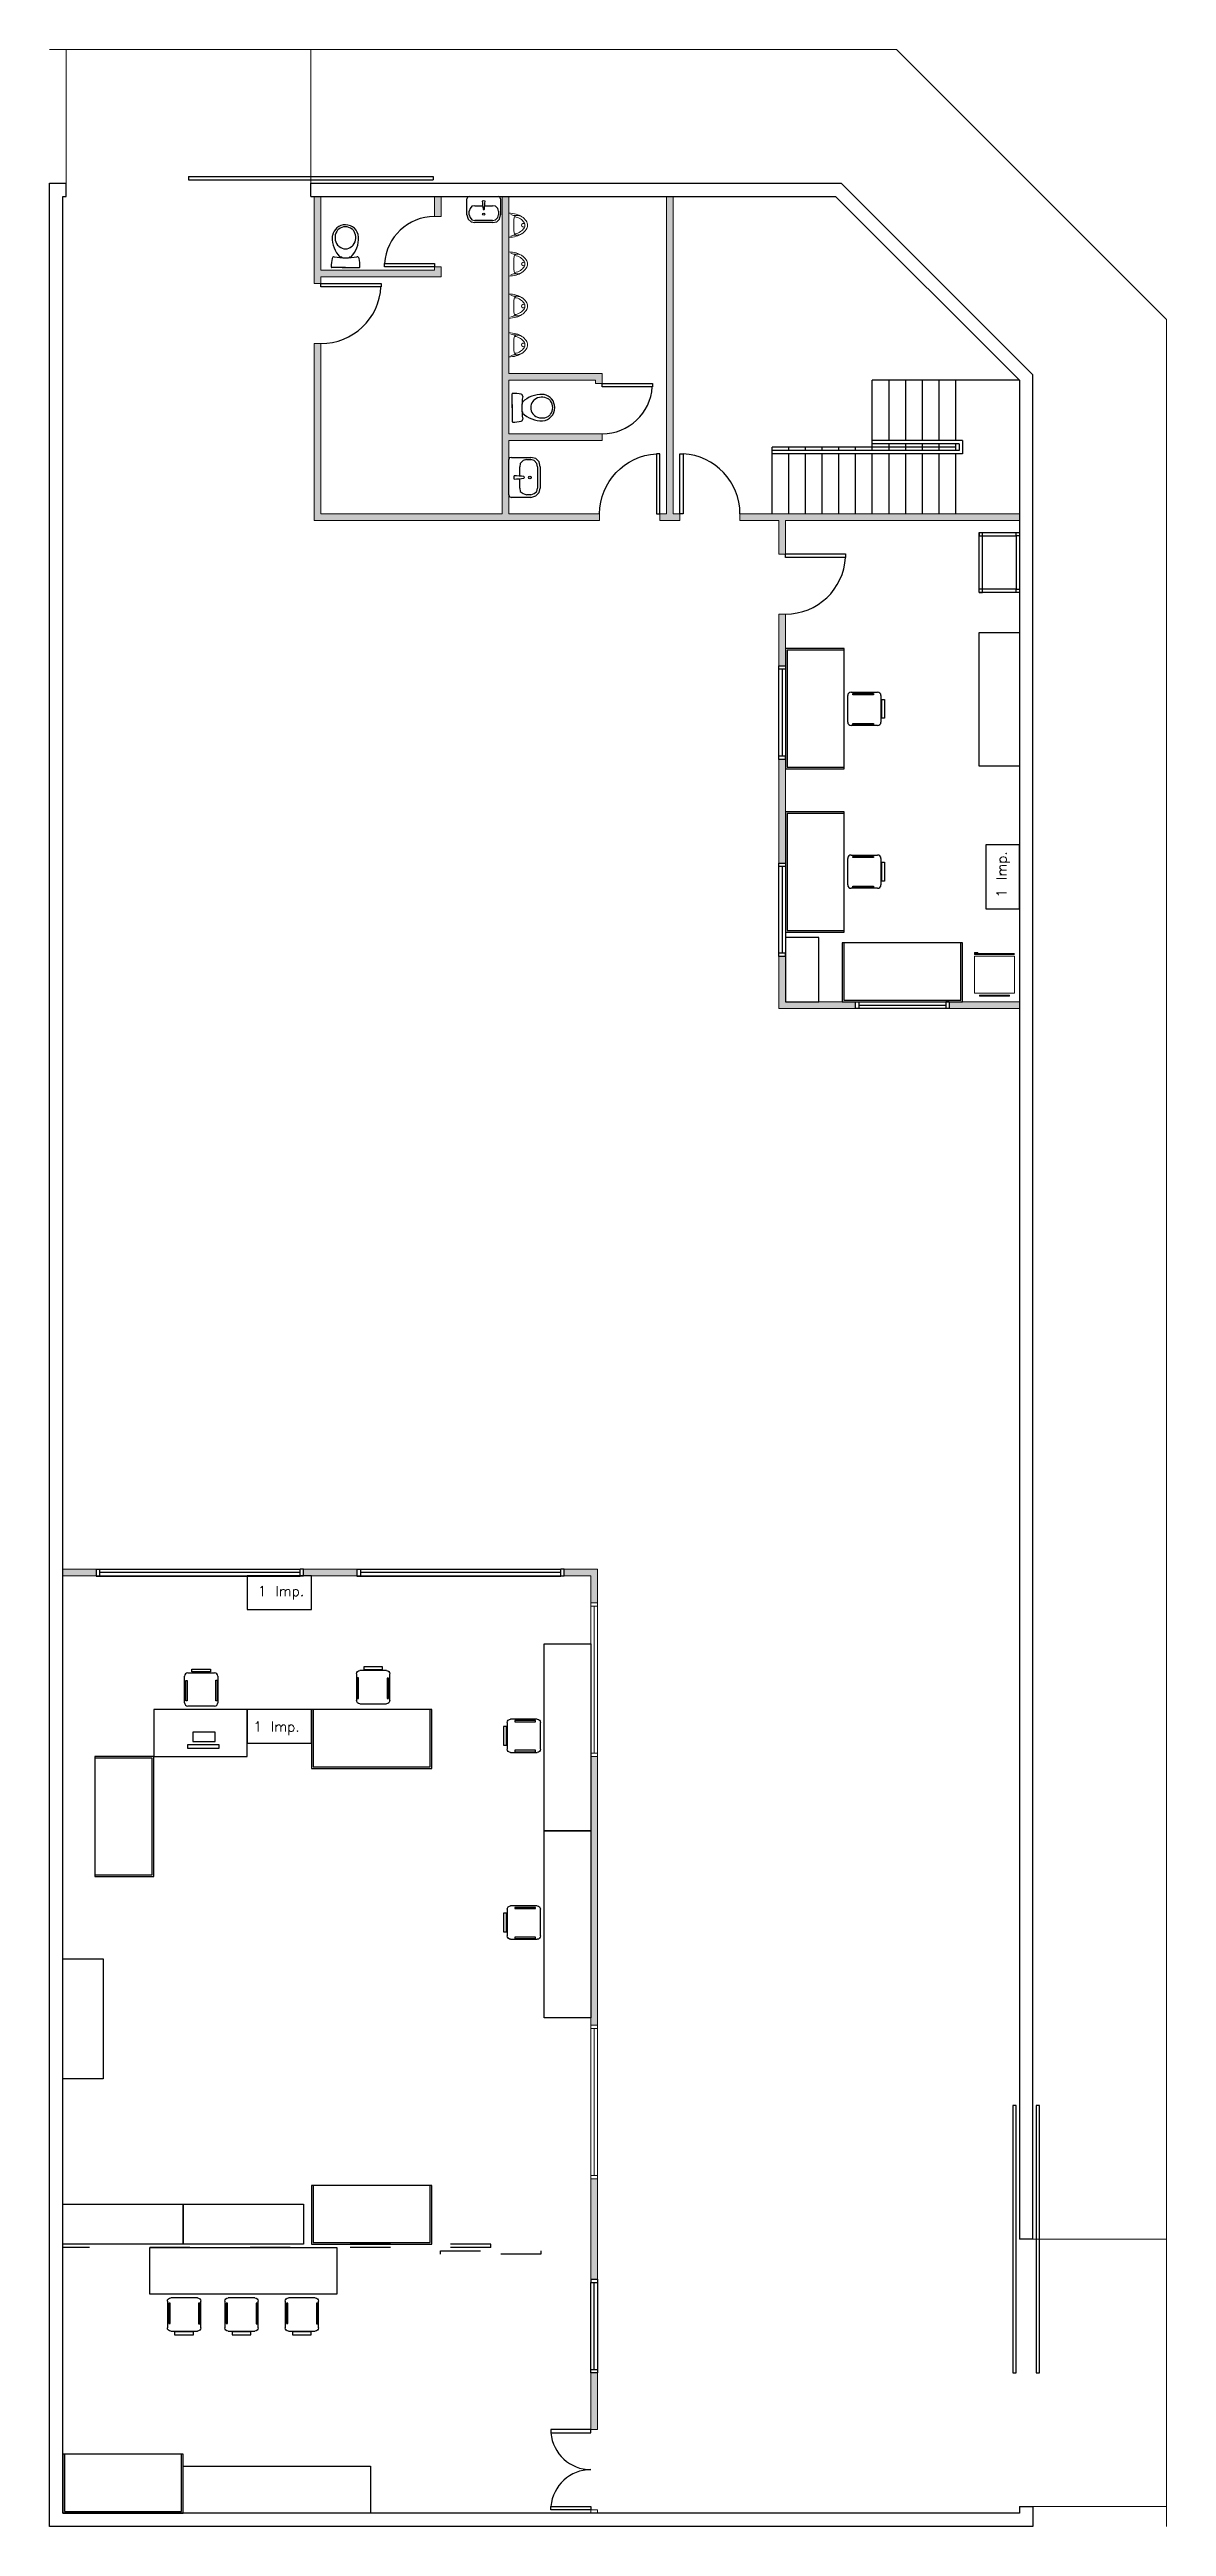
# Model space of a CAD drawing. Header units: millimetres. Extents: x 125.5 to 142.2, y 89.3 to 126.4.
import ezdxf

# ---------------------------------------------------------------- set-up
doc = ezdxf.new("R2010")
doc.units = ezdxf.units.MM
for name, pattern in [('ACAD_ISO02W100', [15, 12, -3]), ('ACAD_ISO03W100', [30, 12, -18]), ('CENTER2', [28.575, 19.05, -3.175, 3.175, -3.175])]:
    doc.linetypes.add(name, pattern=pattern)
for name, color, linetype, lineweight in [('000 - DURLOCK', 30, 'Continuous', 15), ('000 - EXISTENTE', 252, 'Continuous', 20), ('000 - MUROS', 1, 'Continuous', 25)]:
    doc.layers.add(name, color=color, linetype=linetype, lineweight=lineweight)
for name, color, linetype in [('000 - EQUIPAMIENTO', 252, 'Continuous'), ('000 - ESCALERA', 252, 'ACAD_ISO02W100'), ('000 - HATCH DURLOCK', 252, 'ACAD_ISO03W100'), ('000 - PUERTAS', 252, 'ACAD_ISO03W100'), ('000 - REJA', 3, 'ACAD_ISO03W100'), ('000 - SANITARIOS - EXISTENTE', 254, 'CENTER2'), ('000 - VENTANA 130', 3, 'ACAD_ISO03W100'), ('X-REF 12 06 13$0$SANITARIOS', 8, 'Continuous')]:
    doc.layers.add(name, color=color, linetype=linetype)
doc.styles.get("Standard").update_dxf_attribs({"font": 'txt.shx'})
pattern_1 = [(270, (1856.307325, -2592.823066), (0.0412444597, -0.0714375), [0.047625, -0.09525]), (30, (1856.307325, -2592.823066), (0.04124445995, 0.07143749984), [0.047625, -0.09525]), (330, (1856.307325, -2592.823066), (0.0824889196, -1.6e-10), [-0.09525, 0.047625])]

# ---------------------------------------------------------------- blocks, each defined once
blk = doc.blocks.new('000 - SANITARIO - BACHA GRANDE')
at = {"layer": '000 - EQUIPAMIENTO'}
for p, q in [((1729.115541, 1124.070118), (1729.115541, 1124.358339)), ((1729.156763, 1124.399628), (1729.683872, 1124.399628)), ((1729.716783, 1124.358339), (1729.716783, 1124.070118)), ((1729.156763, 1124.070118), (1729.156763, 1124.136074)), ((1729.255562, 1124.234873), (1729.396972, 1124.234873)), ((1729.576828, 1123.971319), (1729.255562, 1123.971319)), ((1729.435427, 1124.234873), (1729.576828, 1124.234873)), ((1729.683872, 1124.136074), (1729.683872, 1124.070118)), ((1729.576828, 1123.930163), (1729.255562, 1123.930163))]:
    blk.add_line(p, q, dxfattribs=at)
for points in [[(1729.156763, 1124.399628), (1729.132029, 1124.391317), (1729.115541, 1124.358339)], [(1729.716783, 1124.358339), (1729.708606, 1124.391317), (1729.683872, 1124.399628)], [(1729.115541, 1124.070118), (1729.140274, 1123.995985), (1729.189674, 1123.946518), (1729.255562, 1123.930163)], [(1729.255562, 1124.234873), (1729.206163, 1124.226562), (1729.173185, 1124.185406), (1729.156763, 1124.136074)], [(1729.156763, 1124.070118), (1729.173185, 1124.020651), (1729.206163, 1123.979496), (1729.255562, 1123.971319)], [(1729.683872, 1124.136074), (1729.667383, 1124.185406), (1729.626228, 1124.226562), (1729.576828, 1124.234873)], [(1729.576828, 1123.930163), (1729.650961, 1123.946518), (1729.700361, 1123.995985), (1729.716783, 1124.070118)], [(1729.576828, 1123.971319), (1729.626228, 1123.979496), (1729.667383, 1124.020651), (1729.683872, 1124.070118)]]:
    blk.add_lwpolyline(points, dxfattribs=at)
blk.add_circle((1729.416208, 1124.082321), 0.02, dxfattribs=at)
for centre, radius, start, end in [((1729.416198, 1124.271421), 0.053412, 62.599994, 117.405779), ((1730.711564, 1124.360933), 1.320622, 181.826591, 188.153046), ((1729.416203, 1124.176732), 0.012306, 194.52616, 345.479613), ((1728.120823, 1124.360802), 1.320622, 351.852727, 358.179182)]:
    blk.add_arc(centre, radius, start, end, dxfattribs=at)
blk = doc.blocks.new('X-REF 12 06 13$0$ming')
at = {"layer": '000 - EQUIPAMIENTO', "color": 0, "lineweight": 9}
for p, q in [((0.18, 0), (-0.18, 0)), ((-0.148292, -0.071009), (-0.16245, -0.031955)), ((-0.147933, -0.073054), (-0.147933, -0.11)), ((0, -0.077), (-0.073966, -0.077)), ((0, -0.077), (0.073966, -0.077)), ((0.147933, -0.073054), (0.147933, -0.11)), ((0.148292, -0.071009), (0.16245, -0.031955))]:
    blk.add_line(p, q, dxfattribs=at)
for centre, radius, start, end in [((0.25405, 0), 0.43405, 180, 194.91074), ((-0.25405, 0), 0.43405, 345.08926, 360), ((-0.148743, -0.11), 0.016642, 180, 187.832819), ((0.128842, -0.033341), 0.304479, 194.91074, 212.735226), ((-0.153933, -0.073054), 0.006, 0, 19.926857), ((-0.131922, -0.11), 0.016011, 137.12572, 180), ((0.046986, -0.11), 0.194919, 180, 199.821488), ((-0.104499, -0.13546), 0.053431, 114.04396, 137.12572), ((0.024024, -0.118277), 0.170511, 199.821488, 209.821096), ((0.049753, -0.084184), 0.210457, 212.735226, 237.205013), ((-0.086104, -0.176691), 0.098579, 100.470176, 114.04396), ((0.054017, -0.075854), 0.18061, 183.431793, 214.22658), ((-0.073966, -0.242369), 0.165369, 90, 100.470176), ((0.049753, -0.084184), 0.172457, 212.735226, 237.205013), ((0, -0.161399), 0.118601, 237.205013, 270), ((0, -0.161399), 0.080601, 237.205013, 270), ((0.001163, -0.222422), 0.028943, 92.303811, 214.275205), ((-0.001163, -0.222422), 0.028943, 325.724795, 87.696189), ((0, -0.161399), 0.080601, 270, 302.794987), ((0, -0.161399), 0.118601, 270, 302.794987), ((-0.049753, -0.084184), 0.172457, 302.794987, 327.264774), ((-0.049753, -0.084184), 0.210457, 302.794987, 327.264774), ((0.073966, -0.242369), 0.165369, 79.529824, 90), ((-0.054017, -0.075854), 0.18061, 325.77342, 356.568207), ((0.086104, -0.176691), 0.098579, 65.95604, 79.529824), ((-0.024024, -0.118277), 0.170511, 330.178904, 340.178512), ((0.104499, -0.13546), 0.053431, 42.87428, 65.95604), ((-0.128842, -0.033341), 0.304479, 327.264774, 345.08926), ((-0.046986, -0.11), 0.194919, 340.178512, 0), ((0.131922, -0.11), 0.016011, 0, 42.87428), ((0.153933, -0.073054), 0.006, 160.073143, 180), ((0.148743, -0.11), 0.016642, 352.167181, 0)]:
    blk.add_arc(centre, radius, start, end, dxfattribs=at)
blk = doc.blocks.new('VENTANA 130')
at = {"layer": '000 - VENTANA 130', "color": 240, "true_color": 0xed1f24}
for p, q in [((2563.146578, 1761.295061), (2563.246578, 1761.295061)), ((2563.146578, 1761.245061), (2563.146578, 1761.295061)), ((2563.246578, 1761.245061), (2563.146578, 1761.245061)), ((2563.246578, 1761.295061), (2563.246578, 1761.245061)), ((2563.246578, 1759.945061), (2563.146578, 1759.945061)), ((2563.146578, 1759.895061), (2563.146578, 1759.945061)), ((2563.246578, 1759.895061), (2563.146578, 1759.895061)), ((2563.246578, 1759.895061), (2563.246578, 1759.945061))]:
    blk.add_line(p, q, dxfattribs=at)
at = {"layer": '000 - VENTANA 130', "color": 252}
for p, q in [((2563.146578, 1759.945061), (2563.146578, 1761.245061)), ((2563.246578, 1761.245061), (2563.246578, 1759.945061))]:
    blk.add_line(p, q, dxfattribs=at)
at = {"layer": '000 - VENTANA 130', "color": 242, "true_color": 0xcd2027}
blk.add_line((2563.196578, 1761.245061), (2563.196578, 1759.945061), dxfattribs=at)
blk = doc.blocks.new('PUERTA 090')
at = {"layer": '000 - PUERTAS'}
for p, q in [((2558.713705, 1733.580865), (2558.713705, 1733.630865)), ((2558.713705, 1733.630865), (2559.613705, 1733.630865)), ((2559.613705, 1733.580865), (2558.713705, 1733.580865)), ((2559.613705, 1733.630865), (2559.613705, 1733.580865))]:
    blk.add_line(p, q, dxfattribs=at)
blk.add_arc((2559.613705, 1733.580865), 0.9, 90, 176.815261, dxfattribs=at)
blk = doc.blocks.new('Inodoro')
at = {"layer": '000 - EQUIPAMIENTO'}
for p, q in [((0.267481, 0.065061), (0.267467, 0.077871)), ((0.267481, 0.065061), (0.267467, 0.077871)), ((0.420473, -0.047783), (0.420473, 0.209217)), ((0.420473, -0.047783), (0.420473, 0.209217)), ((0.420473, 0.002217), (0.420473, -0.204782)), ((0.420473, 0.002217), (0.420473, -0.204782)), ((0.267611, -0.060159), (0.267628, -0.077316)), ((0.267611, -0.060159), (0.267628, -0.077316))]:
    blk.add_line(p, q, dxfattribs=at)
for centre, radius, start, end in [((-0.020062, 0.000186), 0.197391, 93.963589, 180.119507), ((-0.020062, 0.000186), 0.197391, 93.963589, 180.119507), ((-0.019487, -0.00002), 0.167464, 143.116522, 180.059385), ((-0.019487, -0.00002), 0.167464, 143.116522, 180.059385), ((-0.065281, 0.035295), 0.109643, 119.310244, 143.514819), ((-0.065281, 0.035295), 0.109643, 119.310244, 143.514819), ((-0.026041, -0.030397), 0.186146, 52.397501, 119.943791), ((-0.026041, -0.030397), 0.186146, 52.397501, 119.943791), ((-0.019466, -0.215326), 0.412677, 46.427375, 91.977505), ((-0.019466, -0.215326), 0.412677, 46.427375, 91.977505), ((-0.041999, -0.01885), 0.187771, 36.108162, 46.378791), ((-0.041999, -0.01885), 0.187771, 36.108162, 46.378791), ((0, 0), 0.143048, 0.059385, 39.924466), ((0, 0), 0.143048, 0.059385, 39.924466), ((0, 0), 0.143048, 320.194305, 0.059385), ((0, 0), 0.143048, 320.194305, 0.059385), ((0.290675, 0.176652), 0.028, 101.779541, 188.289491), ((-1.027446, -0.015394), 1.304038, 0.773795, 8.289491), ((-1.027446, -0.015394), 1.304038, 0.773795, 8.289491), ((-1.027446, 0.019827), 1.304038, 351.710509, 359.226205), ((-1.027446, 0.019827), 1.304038, 351.710509, 359.226205), ((0.259467, 0.077863), 0.008, 0.059385, 46.427375), ((0.259467, 0.077863), 0.008, 0.059385, 46.427375), ((0.275481, 0.065069), 0.008, 180.059385, 215.49033), ((0.275481, 0.065069), 0.008, 180.059385, 215.49033), ((0.187546, 0.002368), 0.1, 29.128699, 35.49033), ((0.187546, 0.002368), 0.1, 29.128699, 35.49033), ((0.412473, -0.407403), 0.62462, 90, 101.779541), ((0.412473, 0.209217), 0.008, 0, 90), ((-0.019487, -0.00002), 0.197964, 180.059385, 259.4315), ((-0.019487, -0.00002), 0.197964, 180.059385, 259.4315), ((-0.019487, -0.00002), 0.167464, 180.059385, 217.002249), ((-0.019487, -0.00002), 0.167464, 180.059385, 217.002249), ((-0.065207, -0.03543), 0.109643, 216.603952, 240.808527), ((-0.065207, -0.03543), 0.109643, 216.603952, 240.808527), ((-0.026104, 0.030343), 0.186146, 240.17498, 307.72127), ((-0.026104, 0.030343), 0.186146, 240.17498, 307.72127), ((-0.019708, 0.02345), 0.221042, 260.603442, 266.475246), ((-0.019708, 0.02345), 0.221042, 260.603442, 266.475246), ((-0.019912, 0.215285), 0.412677, 268.141266, 313.691396), ((-0.019912, 0.215285), 0.412677, 268.141266, 313.691396), ((-0.042038, 0.018763), 0.187771, 313.73998, 324.010609), ((-0.042038, 0.018763), 0.187771, 313.73998, 324.010609), ((0.290675, -0.172219), 0.028, 171.710509, 258.220459), ((0.290675, -0.172219), 0.028, 171.710509, 258.220459), ((0.259628, -0.077325), 0.008, 313.691396, 0.059385), ((0.259628, -0.077325), 0.008, 313.691396, 0.059385), ((0.275611, -0.06015), 0.008, 144.628441, 180.059385), ((0.275611, -0.06015), 0.008, 144.628441, 180.059385), ((0.187546, 0.002368), 0.1, 324.628441, 330.891305), ((0.187546, 0.002368), 0.1, 324.628441, 330.891305), ((0.412473, 0.411837), 0.62462, 258.220459, 270), ((0.412473, 0.411837), 0.62462, 258.220459, 270), ((0.412473, -0.204783), 0.008, 270, 0), ((0.412473, -0.204783), 0.008, 270, 0)]:
    blk.add_arc(centre, radius, start, end, dxfattribs=at)
blk = doc.blocks.new('IRI-OCASA-Layout R 9$0$OCA_SILLA')
at = {"linetype": 'Continuous'}
for p, q in [((0.0549, 0.05), (0.0549, 0.4483)), ((0.1049, 0.4983), (0.5023, 0.4983)), ((0.5523, 0.4483), (0.5523, 0.05)), ((0.5023, 0), (0.1049, 0))]:
    blk.add_line(p, q, dxfattribs=at)
for points in [[(0, 0.1087), (0, 0.3889), (0.0427, 0.3889), (0.0427, 0.1087)], [(0.1654, 0.4663), (0.1654, 0.4876), (0.4749, 0.4876), (0.4749, 0.4663)], [(0.1681, 0.0207), (0.1681, 0.0394), (0.4749, 0.0394), (0.4749, 0.0207)]]:
    blk.add_lwpolyline(points, close=True, dxfattribs=at)
for centre, start, end in [((0.1049, 0.4483), 90, 180), ((0.5023, 0.4483), 0, 90), ((0.1049, 0.05), 180, 270), ((0.5023, 0.05), 270, 0)]:
    blk.add_arc(centre, 0.05, start, end, dxfattribs=at)
blk = doc.blocks.new('000 - EQUIPAMIENTO - HELADERA 060 x 060')
at = {"lineweight": 0}
for p, q in [((6025.44335, 1321.331753), (6025.44335, 1321.931753)), ((6025.45885, 1321.331753), (6025.45885, 1321.931753)), ((6025.480992, 1321.931753), (6025.480992, 1321.331753)), ((6026.036707, 1321.931753), (6025.480992, 1321.931753)), ((6026.036707, 1321.331753), (6026.036707, 1321.931753)), ((6026.063278, 1321.855536), (6026.080992, 1321.855536)), ((6026.063278, 1321.40797), (6026.063278, 1321.855536)), ((6026.080992, 1321.40797), (6026.080992, 1321.855536)), ((6025.42785, 1321.38152), (6025.44335, 1321.38152)), ((6025.42785, 1321.331753), (6025.42785, 1321.38152)), ((6025.42785, 1321.331753), (6025.44335, 1321.331753)), ((6025.44335, 1321.331753), (6025.44335, 1321.38152)), ((6025.44335, 1321.331753), (6025.45885, 1321.331753)), ((6026.036707, 1321.331753), (6025.480992, 1321.331753)), ((6026.063278, 1321.40797), (6026.080992, 1321.40797))]:
    blk.add_line(p, q, dxfattribs=at)
blk = doc.blocks.new('VENTANA 220')
at = {"layer": '000 - DURLOCK', "color": 1}
for p, q in [((2563.870795, 1758.400865), (2563.970795, 1758.400865)), ((2563.870795, 1758.350865), (2563.870795, 1758.400865)), ((2563.870795, 1758.350865), (2563.970795, 1758.350865)), ((2563.920795, 1758.350865), (2563.920795, 1756.150865)), ((2563.970795, 1758.400865), (2563.970795, 1758.350865)), ((2563.970795, 1756.150865), (2563.870795, 1756.150865)), ((2563.870795, 1756.100865), (2563.870795, 1756.150865)), ((2563.970795, 1756.100865), (2563.870795, 1756.100865)), ((2563.970795, 1756.100865), (2563.970795, 1756.150865))]:
    blk.add_line(p, q, dxfattribs=at)
at = {"layer": '000 - DURLOCK', "color": 252}
for p, q in [((2563.870795, 1756.150865), (2563.870795, 1758.350865)), ((2563.970795, 1758.350865), (2563.970795, 1756.150865))]:
    blk.add_line(p, q, dxfattribs=at)
blk = doc.blocks.new('VENTANA 300')
at = {"layer": '000 - VENTANA 130', "color": 1}
for p, q in [((2563.333006, 1748.209443), (2563.333006, 1748.109443)), ((2563.333006, 1748.209443), (2563.383006, 1748.209443)), ((2563.333006, 1748.109443), (2563.383006, 1748.109443)), ((2563.383006, 1748.209443), (2563.383006, 1748.109443)), ((2563.383006, 1748.159443), (2566.383006, 1748.159443)), ((2566.383006, 1748.109443), (2566.383006, 1748.209443)), ((2566.433006, 1748.209443), (2566.383006, 1748.209443)), ((2566.433006, 1748.109443), (2566.383006, 1748.109443)), ((2566.433006, 1748.109443), (2566.433006, 1748.209443))]:
    blk.add_line(p, q, dxfattribs=at)
at = {"layer": '000 - VENTANA 130', "color": 252}
for p, q in [((2566.383006, 1748.209443), (2563.383006, 1748.209443)), ((2566.383006, 1748.109443), (2563.383006, 1748.109443))]:
    blk.add_line(p, q, dxfattribs=at)

msp = doc.modelspace()

# ---------------------------------------------------------------- hatches: boundary and pattern name
at = {"layer": '000 - HATCH DURLOCK', "lineweight": 0}
h = msp.add_hatch(dxfattribs=at)
h.set_pattern_fill('HONEY', color=256, scale=0.015, angle=270)
h.set_pattern_definition(pattern_1)
h.paths.add_polyline_path([(129.592, 123.119), (129.592, 124.219), (129.492, 124.219), (129.492, 122.919), (129.592, 122.919), (129.592, 123.019), (131.392, 123.019), (131.392, 123.169), (131.292, 123.169), (131.292, 123.119)])
h.paths.add_polyline_path([(131.292, 124.219), (131.292, 123.919), (131.392, 123.919), (131.392, 124.219)], flags=17)
h.paths.add_polyline_path([(132.302, 124.219), (132.302, 119.469), (132.402, 119.469), (132.402, 120.469), (132.402, 120.569), (133.802, 120.569), (133.802, 120.669), (132.402, 120.669), (132.402, 121.469), (133.702, 121.469), (133.702, 121.419), (133.802, 121.419), (133.802, 121.469), (133.802, 121.569), (132.402, 121.569), (132.402, 124.219)])
h.paths.add_polyline_path([(129.592, 119.469), (129.592, 122.019), (129.492, 122.019), (129.492, 119.369), (133.762, 119.369), (133.762, 119.469)])
h.paths.add_polyline_path([(134.762, 124.219), (134.762, 119.469), (134.662, 119.469), (134.662, 119.369), (134.962, 119.369), (134.962, 119.469), (134.862, 119.469), (134.862, 124.219)])
at = {"layer": '000 - HATCH DURLOCK'}
h = msp.add_hatch(dxfattribs=at)
h.set_pattern_fill('HONEY', color=256, scale=0.015, angle=270)
h.set_pattern_definition(pattern_1)
h.paths.add_polyline_path([(135.862, 119.469), (135.862, 119.369), (136.442, 119.369), (136.442, 118.869), (136.542, 118.869), (136.542, 119.369), (140.042, 119.369), (140.042, 119.469)])
h.paths.add_polyline_path([(136.442, 117.969), (136.442, 117.194), (136.542, 117.194), (136.542, 117.969)])
h.paths.add_polyline_path([(136.442, 115.794), (136.442, 114.244), (136.542, 114.244), (136.542, 115.794)])
h.paths.add_polyline_path([(136.442, 112.844), (136.442, 112.069), (137.592, 112.069), (137.592, 112.169), (136.542, 112.169), (136.542, 112.844)])
h.paths.add_polyline_path([(138.992, 112.169), (138.992, 112.069), (140.042, 112.069), (140.042, 112.169)])
h = msp.add_hatch(dxfattribs=at)
h.set_pattern_fill('HONEY', color=256, scale=0.015, angle=270)
h.set_pattern_definition(pattern_1)
h.paths.add_polyline_path([(133.232, 103.674), (133.232, 103.574), (133.632, 103.574), (133.632, 103.174), (133.732, 103.174), (133.732, 103.674)])
h.paths.add_polyline_path([(129.332, 103.674), (129.332, 103.574), (130.132, 103.574), (130.132, 103.674)])
h.paths.add_polyline_path([(125.732, 103.674), (125.732, 103.574), (126.232, 103.574), (126.232, 103.674)])
h.paths.add_polyline_path([(133.632, 100.874), (133.632, 99.76), (133.632, 96.849), (133.732, 96.849), (133.732, 100.874)])
h.paths.add_polyline_path([(133.632, 94.549), (133.632, 93.049), (133.732, 93.049), (133.732, 94.549)])
h.paths.add_polyline_path([(133.632, 91.649), (133.632, 90.799), (133.732, 90.799), (133.732, 91.649)])

# ---------------------------------------------------------------- linework, layer by layer
at = {"layer": '000 - DURLOCK'}
for p, q in [((129.592, 124.219), (129.592, 123.119)), ((131.292, 123.919), (131.292, 124.219)), ((131.392, 123.919), (131.392, 124.219)), ((132.302, 119.469), (132.302, 124.219)), ((132.402, 121.569), (132.402, 124.219)), ((134.762, 119.469), (134.762, 124.219)), ((134.862, 119.469), (134.862, 124.219)), ((131.292, 123.919), (131.392, 123.919)), ((129.592, 123.119), (131.292, 123.119)), ((131.292, 123.119), (131.292, 123.169)), ((131.292, 123.169), (131.392, 123.169)), ((131.392, 123.019), (131.392, 123.169)), ((129.592, 122.919), (129.492, 122.919)), ((129.592, 123.019), (131.392, 123.019)), ((129.492, 122.019), (129.592, 122.019)), ((132.402, 121.569), (133.802, 121.569)), ((132.402, 120.669), (132.402, 121.469)), ((132.402, 121.469), (133.702, 121.469)), ((133.702, 121.419), (133.702, 121.469)), ((133.802, 121.419), (133.702, 121.419)), ((133.802, 121.569), (133.802, 121.469)), ((133.802, 121.469), (133.802, 121.419)), ((132.402, 120.669), (133.802, 120.669)), ((132.402, 119.469), (132.402, 120.569)), ((132.402, 120.569), (133.802, 120.569)), ((133.802, 120.669), (133.802, 120.569)), ((132.402, 119.469), (132.402, 120.469)), ((133.762, 119.469), (133.762, 119.369)), ((134.662, 119.469), (134.662, 119.369)), ((134.962, 119.469), (134.862, 119.469)), ((134.962, 119.469), (134.962, 119.369)), ((140.042, 119.469), (135.862, 119.469)), ((136.092, 119.469), (135.862, 119.469)), ((135.862, 119.469), (135.862, 119.369)), ((136.442, 119.369), (136.442, 118.869)), ((136.442, 118.869), (136.542, 118.869)), ((136.542, 117.969), (136.442, 117.969)), ((133.732, 103.674), (125.732, 103.674)), ((133.632, 103.574), (125.732, 103.574)), ((133.732, 103.674), (133.232, 103.674)), ((133.632, 90.799), (133.632, 103.574)), ((133.732, 90.799), (133.732, 103.674)), ((133.732, 90.799), (133.632, 90.799)), ((133.632, 89.549), (133.632, 89.599)), ((133.732, 89.599), (133.632, 89.599)), ((133.732, 89.549), (133.732, 89.599))]:
    msp.add_line(p, q, dxfattribs=at)
for points in [[(129.492, 122.919), (129.492, 124.219)], [(129.592, 123.119), (129.592, 124.219)], [(129.592, 122.919), (129.592, 123.019)], [(133.762, 119.369), (129.492, 119.369), (129.492, 122.019)], [(132.302, 119.469), (129.592, 119.469), (129.592, 122.019)], [(133.762, 119.469), (132.402, 119.469)], [(134.762, 119.469), (134.662, 119.469)], [(134.962, 119.369), (134.662, 119.369)], [(134.962, 119.469), (134.862, 119.469)], [(136.092, 119.469), (135.862, 119.469)], [(136.442, 119.369), (135.862, 119.369)], [(136.092, 119.469), (140.042, 119.469)], [(136.442, 119.369), (136.442, 118.869)], [(136.542, 119.369), (136.542, 118.869)], [(140.042, 119.369), (136.542, 119.369)], [(136.442, 117.969), (136.442, 112.069), (140.042, 112.069)], [(136.542, 117.969), (136.542, 112.169), (140.042, 112.169)]]:
    msp.add_lwpolyline(points, dxfattribs=at)
at = {"layer": '000 - EQUIPAMIENTO'}
for p, q in [((139.442, 118.292), (139.442, 119.192)), ((139.442, 119.192), (140.042, 119.192)), ((139.442, 119.192), (139.442, 119.142)), ((139.442, 119.142), (139.492, 119.142)), ((139.492, 119.142), (139.492, 119.192)), ((139.992, 119.142), (139.992, 119.192)), ((140.042, 119.142), (139.992, 119.142)), ((140.042, 119.192), (140.042, 119.142)), ((139.492, 118.342), (139.442, 118.342)), ((140.042, 118.292), (139.442, 118.292)), ((139.442, 118.292), (139.492, 118.292)), ((139.492, 118.292), (139.492, 118.342)), ((139.992, 118.292), (139.992, 118.342)), ((139.992, 118.342), (140.042, 118.342)), ((140.042, 118.292), (139.992, 118.292)), ((127.675, 101.234), (127.675, 101.096)), ((128.008, 101.234), (127.675, 101.234)), ((128.008, 101.096), (128.008, 101.234)), ((128.072, 101.045), (127.595, 101.045)), ((127.595, 101.045), (127.595, 100.995)), ((127.595, 100.995), (128.072, 100.995)), ((127.675, 101.096), (128.008, 101.096)), ((128.072, 100.995), (128.072, 101.045))]:
    msp.add_line(p, q, dxfattribs=at)
for points in [[(139.992, 119.142), (139.992, 118.342), (139.492, 118.342), (139.492, 119.142)], [(137.422, 115.654), (137.422, 117.454), (136.542, 117.454), (136.542, 115.654)], [(137.422, 113.21), (137.422, 115.01), (136.542, 115.01), (136.542, 113.21)], [(139.542, 113.557), (140.042, 113.557), (140.042, 114.517), (139.542, 114.517)], [(136.542, 112.169), (137.042, 112.169), (137.042, 113.129), (136.542, 113.129)], [(139.192, 113.049), (137.392, 113.049), (137.392, 112.169), (139.192, 112.169)], [(129.45, 103.074), (129.45, 103.574), (128.49, 103.574), (128.49, 103.074)], [(127.09, 101.574), (127.09, 100.874), (128.49, 100.874), (128.49, 101.574)], [(129.45, 101.074), (129.45, 101.574), (128.49, 101.574), (128.49, 101.074)], [(131.25, 101.574), (129.45, 101.574), (129.45, 100.694), (131.25, 100.694)], [(126.21, 100.874), (126.21, 99.074), (127.09, 99.074), (127.09, 100.874)], [(126.332, 96.046), (125.732, 96.046), (125.732, 97.846), (126.332, 97.846)], [(127.532, 94.174), (127.532, 93.574), (125.732, 93.574), (125.732, 94.174)], [(129.332, 94.174), (129.332, 93.574), (127.532, 93.574), (127.532, 94.174)], [(131.25, 94.454), (129.45, 94.454), (129.45, 93.574), (131.25, 93.574)], [(127.532, 90.429), (125.732, 90.429), (125.732, 89.549), (127.532, 89.549)]]:
    msp.add_lwpolyline(points, close=True, dxfattribs=at)
for points in [[(140.042, 115.695), (139.442, 115.695), (139.442, 117.695), (140.042, 117.695), (140.042, 115.695)], [(137.422, 117.429), (136.567, 117.429), (136.567, 115.679), (137.422, 115.679)], [(137.422, 114.985), (136.567, 114.985), (136.567, 113.235), (137.422, 113.235)], [(137.417, 113.049), (137.417, 112.194), (139.167, 112.194), (139.167, 113.049)], [(132.932, 101.16), (132.932, 102.56), (133.632, 102.56), (133.632, 101.16)], [(129.475, 101.574), (129.475, 100.719), (131.225, 100.719), (131.225, 101.574)], [(126.21, 99.099), (127.065, 99.099), (127.065, 100.849), (126.21, 100.849)], [(133.632, 101.16), (133.632, 99.76), (132.932, 99.76), (132.932, 101.16)], [(132.932, 98.36), (132.932, 99.76), (133.632, 99.76), (133.632, 98.36)], [(133.632, 98.36), (133.632, 96.96), (132.932, 96.96), (132.932, 98.36)], [(129.475, 94.454), (129.475, 93.599), (131.225, 93.599), (131.225, 94.454)], [(128.431, 92.824), (127.031, 92.824), (127.031, 93.524), (128.431, 93.524)], [(128.431, 93.524), (129.831, 93.524), (129.831, 92.824), (128.431, 92.824)], [(125.757, 90.429), (125.757, 89.574), (127.507, 89.574), (127.507, 90.429)], [(128.932, 89.549), (127.532, 89.549), (127.532, 90.249), (128.932, 90.249)], [(128.932, 90.249), (130.332, 90.249), (130.332, 89.549), (128.932, 89.549)]]:
    msp.add_lwpolyline(points, dxfattribs=at)
at = {"layer": '000 - ESCALERA', "color": 251}
for p, q in [((140.042, 121.469), (137.842, 121.469)), ((137.842, 120.469), (137.842, 121.469)), ((138.092, 120.569), (138.092, 121.469)), ((138.342, 120.569), (138.342, 121.469)), ((138.592, 120.569), (138.592, 121.469)), ((138.842, 120.569), (138.842, 121.469)), ((139.092, 120.569), (139.092, 121.469)), ((138.092, 120.469), (138.092, 120.519)), ((138.342, 120.469), (138.342, 120.519)), ((138.592, 120.469), (138.592, 120.519)), ((138.842, 120.469), (138.842, 120.519)), ((139.092, 120.469), (139.092, 120.519)), ((136.342, 119.469), (136.342, 120.469)), ((136.342, 119.469), (136.342, 120.469)), ((136.592, 120.419), (136.592, 120.469)), ((136.592, 119.469), (136.592, 120.369)), ((136.842, 120.419), (136.842, 120.469)), ((136.842, 119.469), (136.842, 120.369)), ((137.092, 120.419), (137.092, 120.469)), ((137.092, 119.469), (137.092, 120.369)), ((137.342, 120.419), (137.342, 120.469)), ((137.342, 119.469), (137.342, 120.369)), ((137.592, 120.419), (137.592, 120.469)), ((137.592, 119.469), (137.592, 120.369)), ((137.842, 120.419), (137.842, 120.469)), ((137.842, 119.469), (137.842, 120.369)), ((138.092, 120.419), (138.092, 120.469)), ((138.092, 120.419), (138.092, 120.469)), ((138.092, 119.469), (138.092, 120.369)), ((138.092, 119.469), (138.092, 120.369)), ((138.342, 120.419), (138.342, 120.469)), ((138.342, 119.469), (138.342, 120.369)), ((138.592, 120.419), (138.592, 120.469)), ((138.592, 119.469), (138.592, 120.369)), ((138.842, 120.419), (138.842, 120.469)), ((138.842, 119.469), (138.842, 120.369)), ((139.092, 120.419), (139.092, 120.469)), ((139.092, 119.469), (139.092, 120.369))]:
    msp.add_line(p, q, dxfattribs=at)
at = {"layer": '000 - ESCALERA'}
for p, q in [((139.192, 120.569), (137.842, 120.569)), ((139.142, 120.519), (137.842, 120.519)), ((139.142, 120.519), (139.142, 120.419)), ((139.192, 120.569), (139.192, 120.369))]:
    msp.add_line(p, q, dxfattribs=at)
at = {"layer": '000 - ESCALERA', "linetype": 'ByBlock'}
for p, q in [((139.092, 120.469), (136.342, 120.469)), ((139.142, 120.419), (136.342, 120.419)), ((139.192, 120.369), (136.342, 120.369))]:
    msp.add_line(p, q, dxfattribs=at)
at = {"layer": '000 - EXISTENTE'}
for p, q in [((125.782, 124.419), (125.782, 126.419)), ((129.442, 124.419), (129.442, 126.419)), ((140.242, 93.649), (142.242, 93.649)), ((140.242, 89.649), (142.242, 89.649))]:
    msp.add_line(p, q, dxfattribs=at)
msp.add_lwpolyline([(125.532, 126.419), (138.204, 126.419), (142.242, 122.38), (142.242, 89.349)], dxfattribs=at)
at = {"layer": '000 - MUROS'}
for p, q in [((125.782, 124.219), (125.782, 124.419)), ((129.442, 124.219), (129.442, 124.419)), ((140.242, 93.649), (140.242, 121.552)), ((140.242, 93.649), (140.042, 93.649)), ((140.042, 89.649), (140.242, 89.649))]:
    msp.add_line(p, q, dxfattribs=at)
for points in [[(140.242, 89.649), (140.242, 89.349), (125.532, 89.349), (125.532, 119.469), (125.532, 124.419), (125.782, 124.419)], [(140.042, 89.649), (140.042, 89.549), (125.732, 89.549), (125.732, 119.469), (125.732, 124.219), (125.782, 124.219)], [(129.442, 124.419), (137.375, 124.419), (140.242, 121.552)], [(129.442, 124.219), (137.292, 124.219), (140.042, 121.469), (140.042, 93.649)]]:
    msp.add_lwpolyline(points, dxfattribs=at)
at = {"layer": '000 - PUERTAS'}
for p, q in [((127.612, 124.519), (131.272, 124.519)), ((127.612, 124.519), (127.612, 124.469)), ((127.612, 124.469), (131.272, 124.469)), ((131.272, 124.519), (131.272, 124.469)), ((130.542, 123.169), (130.542, 123.219)), ((130.542, 123.219), (131.292, 123.219)), ((131.292, 123.169), (130.542, 123.169)), ((131.292, 123.219), (131.292, 123.169)), ((133.802, 121.419), (134.552, 121.419)), ((133.802, 121.369), (133.802, 121.419)), ((134.552, 121.369), (133.802, 121.369)), ((134.552, 121.419), (134.552, 121.369)), ((139.992, 95.649), (139.942, 95.649)), ((139.942, 95.649), (139.942, 91.649)), ((139.992, 91.649), (139.992, 95.649)), ((140.342, 95.649), (140.292, 95.649)), ((140.292, 95.649), (140.292, 91.649)), ((140.342, 91.649), (140.342, 95.649)), ((139.942, 91.649), (139.992, 91.649)), ((140.292, 91.649), (140.342, 91.649)), ((133.632, 90.799), (133.032, 90.799)), ((133.032, 90.799), (133.032, 90.749)), ((133.032, 90.749), (133.632, 90.749)), ((133.632, 90.749), (133.632, 90.799)), ((133.032, 89.599), (133.032, 89.649)), ((133.032, 89.649), (133.632, 89.649)), ((133.632, 89.599), (133.032, 89.599)), ((133.632, 89.649), (133.632, 89.599))]:
    msp.add_line(p, q, dxfattribs=at)
for centre, radius, start, end in [((131.292, 123.169), 0.75, 90, 176.1774), ((133.802, 121.419), 0.75, 270, 356.1774), ((133.632, 90.799), 0.6, 184.7802, 270), ((133.632, 89.599), 0.6, 90, 175.2198)]:
    msp.add_arc(centre, radius, start, end, dxfattribs=at)
at = {"layer": '000 - REJA', "ltscale": 0.05}
for p, q in [((132.132, 93.574), (125.732, 93.574)), ((132.132, 93.524), (125.732, 93.524)), ((131.382, 93.474), (132.882, 93.474)), ((131.382, 93.424), (131.382, 93.474)), ((132.882, 93.424), (131.382, 93.424)), ((132.132, 93.524), (132.132, 93.574)), ((132.882, 93.474), (132.882, 93.424))]:
    msp.add_line(p, q, dxfattribs=at)

# ---------------------------------------------------------------- block references
at = {"layer": '000 - DURLOCK'}
for p in [(-2426.704, -1644.101), (-2426.704, -1647.051)]:
    msp.add_blockref('VENTANA 130', p, dxfattribs=at)
for name, p, rotation in [('VENTANA 130', (1898.887, -2451.078), 90), ('VENTANA 300', (2692.665, 1851.783), 180), ('VENTANA 300', (2696.565, 1851.783), 180), ('VENTANA 220', (2697.603, 1859.275), 180), ('VENTANA 220', (2697.603, 1852.95), 180), ('VENTANA 130', (2696.879, 1852.944), 180)]:
    msp.add_blockref(name, p, dxfattribs=dict(at, rotation=rotation))
at = {"layer": '000 - EQUIPAMIENTO'}
for name, p, rotation in [('IRI-OCASA-Layout R 9$0$OCA_SILLA', (138.026, 116.801), 180), ('IRI-OCASA-Layout R 9$0$OCA_SILLA', (138.026, 114.364), 180), ('000 - EQUIPAMIENTO - HELADERA 060 x 060', (-1181.961, 6138.332), 270), ('IRI-OCASA-Layout R 9$0$OCA_SILLA', (127.552, 102.18), 270)]:
    msp.add_blockref(name, p, dxfattribs=dict(at, rotation=rotation))
at = {"layer": '000 - EQUIPAMIENTO', "xscale": -1}
for p, rotation in [((130.623, 102.215), 90), ((132.326, 101.432), 180), ((132.326, 98.635), 180), ((127.295, 92.218), 270), ((128.156, 92.218), 270), ((129.058, 92.218), 270)]:
    msp.add_blockref('IRI-OCASA-Layout R 9$0$OCA_SILLA', p, dxfattribs=dict(at, rotation=rotation))
at = {"layer": '000 - PUERTAS'}
for p, rotation in [((2689.206, 1856.5), 180), ((-1598.619, 2679.083), 270), ((2696.156, 1852.45), 180)]:
    msp.add_blockref('PUERTA 090', p, dxfattribs=dict(at, rotation=rotation))
at = {"layer": '000 - PUERTAS', "xscale": -1, "rotation": 90}
msp.add_blockref('PUERTA 090', (1868.243, 2679.083), dxfattribs=at)
at = {"layer": '000 - SANITARIOS - EXISTENTE', "xscale": 0.833444, "yscale": 0.833444, "zscale": 0.833444}
msp.add_blockref('000 - SANITARIO - BACHA GRANDE', (-1309.344, -812.905), dxfattribs=at)
at = {"layer": '000 - SANITARIOS - EXISTENTE'}
for name, p, rotation in [('Inodoro', (129.959, 123.579), 270), ('Inodoro', (132.874, 121.06), 180), ('000 - SANITARIO - BACHA GRANDE', (1256.802, -1609.401), 90)]:
    msp.add_blockref(name, p, dxfattribs=dict(at, rotation=rotation))
at = {"layer": 'X-REF 12 06 13$0$SANITARIOS', "rotation": 90}
for p in [(132.402, 123.789), (132.402, 123.209), (132.402, 122.579), (132.402, 121.999)]:
    msp.add_blockref('X-REF 12 06 13$0$ming', p, dxfattribs=at)

# ---------------------------------------------------------------- texts
at = {"layer": '000 - EQUIPAMIENTO', "insert": (139.701, 112.555, 0), "char_height": 0.15, "width": 3.03645, "attachment_point": 1, "rotation": 90}
msp.add_mtext('\\pxqc;1 Imp.', dxfattribs=at)
at = {"layer": '000 - EQUIPAMIENTO', "char_height": 0.15, "width": 3.03645, "attachment_point": 1}
for insert in [(127.477, 103.423, 0), (127.409, 101.394, 0)]:
    msp.add_mtext('\\pxqc;1 Imp.', dxfattribs=dict(at, insert=insert))

doc.saveas('drawing.dxf')
